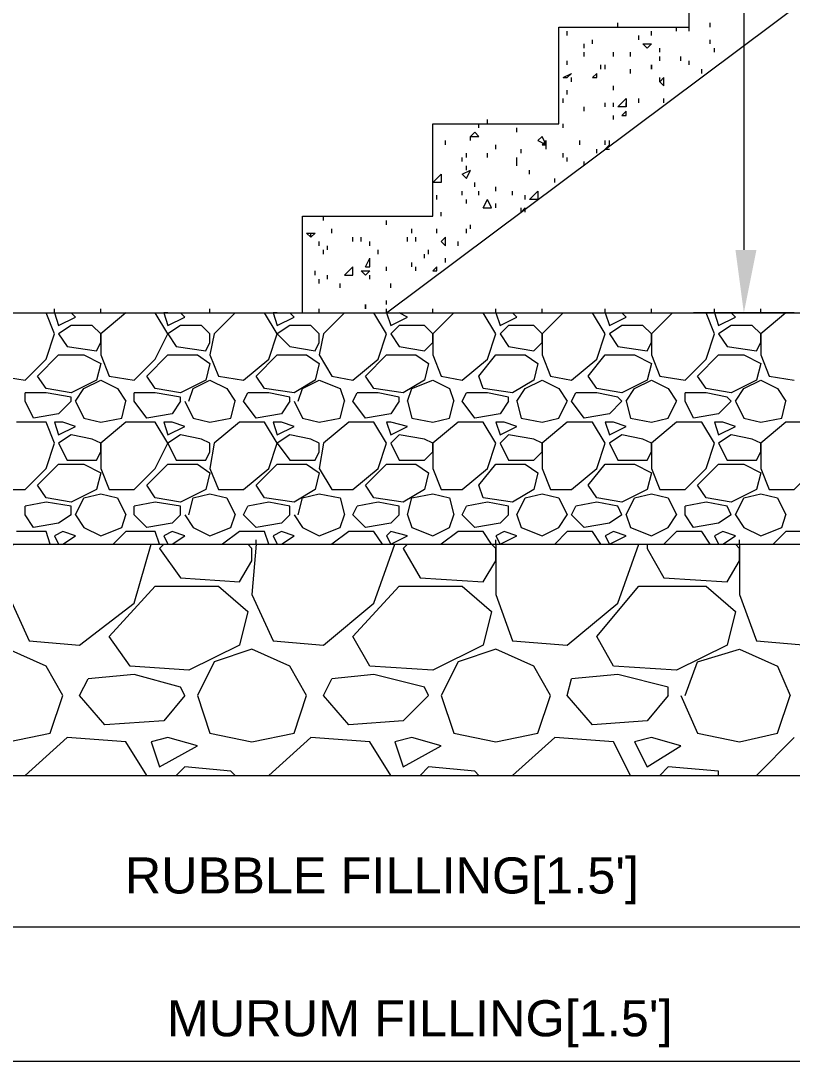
# Model space of a CAD drawing. Header units: millimetres. Extents: x 218.7 to 294.1, y -22.2 to 31.6.
# Drawn here: x 248.008 to 249.54, y 13.918 to 15.985 of the extents above; entities that cross this region are included whole.
import ezdxf

# ---------------------------------------------------------------- set-up
doc = ezdxf.new("R2010")
doc.units = ezdxf.units.MM
for name, color, linetype in [('PDF_Geometry', 7, 'Continuous'), ('PDF_Solid Fills', 1, 'Continuous'), ('PDF_Text', 7, 'Continuous')]:
    doc.layers.add(name, color=color, linetype=linetype)
doc.styles.add('PDF Arial', font='arial.ttf')

msp = doc.modelspace()

# ---------------------------------------------------------------- linework, layer by layer
at = {"layer": 'PDF_Geometry', "lineweight": 9}
for points in [[(248.7339, 18.6025), (242.8056, 18.6025), (242.8056, 14.4861), (251.2388, 14.4861)], [(249.4437, 18.327), (249.4437, 15.5298)], [(248.5669, 15.4046), (248.5669, 15.5966), (248.8258, 15.5966), (248.8258, 15.7803), (249.0763, 15.7803), (249.0763, 15.9724), (249.3351, 15.9724), (249.3351, 16.1644), (249.5856, 16.1644), (249.5856, 16.3564), (249.8361, 16.3564), (249.8361, 16.5485), (251.2388, 16.5485)], [(248.7339, 15.4046), (250.0615, 16.3982), (251.2388, 16.3982)], [(249.1932, 15.9724), (249.1932, 15.9807)], [(249.3769, 15.9724), (249.3769, 15.9807)], [(249.093, 15.9557), (249.093, 15.964)], [(249.2349, 15.9473), (249.2349, 15.9557)], [(249.26, 15.9557), (249.26, 15.964)], [(249.3101, 15.964), (249.3101, 15.9724)], [(249.3351, 15.964), (249.3351, 15.9724)], [(249.1264, 15.9306), (249.1264, 15.939)], [(249.1431, 15.939), (249.1431, 15.9473)], [(249.2433, 15.939), (249.26, 15.939)], [(249.2433, 15.939), (249.2516, 15.9306)], [(249.2516, 15.9306), (249.26, 15.939)], [(249.3769, 15.939), (249.3769, 15.9473)], [(249.1264, 15.9139), (249.1264, 15.9223)], [(249.1848, 15.9139), (249.1848, 15.9223)], [(249.2182, 15.9139), (249.2182, 15.9223)], [(249.2767, 15.9223), (249.2767, 15.9306)], [(249.2767, 15.9056), (249.2767, 15.9139)], [(249.3184, 15.9056), (249.3184, 15.9139)], [(249.3852, 15.9223), (249.3852, 15.9306)], [(249.093, 15.8972), (249.093, 15.9056)], [(249.1598, 15.8889), (249.1598, 15.8972)], [(249.1681, 15.8889), (249.1681, 15.8972)], [(249.3351, 15.8972), (249.3351, 15.9056)], [(249.0846, 15.8722), (249.1013, 15.8805)], [(249.0846, 15.8722), (249.093, 15.8722)], [(249.093, 15.8722), (249.1013, 15.8805)], [(249.1013, 15.8638), (249.1013, 15.8722)], [(249.1431, 15.8722), (249.1514, 15.8805)], [(249.1431, 15.8722), (249.1514, 15.8722)], [(249.1514, 15.8722), (249.1514, 15.8805)], [(249.2182, 15.8805), (249.2182, 15.8889)], [(249.2767, 15.8638), (249.285, 15.8722)], [(249.2767, 15.8638), (249.2767, 15.8722)], [(249.285, 15.8555), (249.285, 15.8722)], [(249.3602, 15.8805), (249.3602, 15.8889)], [(249.1848, 15.8471), (249.1848, 15.8555)], [(249.2767, 15.8638), (249.285, 15.8555)], [(249.0846, 15.8221), (249.0846, 15.8304)], [(249.093, 15.8388), (249.093, 15.8471)], [(249.2349, 15.8221), (249.2349, 15.8304)], [(249.285, 15.8221), (249.285, 15.8304)], [(249.1264, 15.8054), (249.1264, 15.8137)], [(249.1681, 15.8137), (249.1681, 15.8221)], [(249.1848, 15.8137), (249.1848, 15.8221)], [(249.2099, 15.8137), (249.2099, 15.8221)], [(248.9343, 15.7803), (248.9343, 15.7887)], [(249.1848, 15.7887), (249.1848, 15.797)], [(249.2015, 15.797), (249.2099, 15.8054)], [(249.2015, 15.797), (249.2099, 15.797)], [(249.2099, 15.797), (249.2099, 15.8054)], [(248.9176, 15.772), (248.9176, 15.7803)], [(248.9928, 15.7636), (248.9928, 15.772)], [(249.0846, 15.772), (249.0846, 15.7803)], [(248.9009, 15.7553), (248.9093, 15.7636)], [(248.9009, 15.7553), (248.9176, 15.7553)], [(248.9009, 15.7469), (248.9009, 15.7553)], [(248.9176, 15.7553), (248.9093, 15.7636)], [(249.0345, 15.7469), (249.0429, 15.7553)], [(249.0512, 15.7386), (249.0429, 15.7553)], [(248.8508, 15.7386), (248.8508, 15.7469)], [(248.951, 15.7302), (248.951, 15.7386)], [(249.0011, 15.7219), (249.0011, 15.7302)], [(249.0345, 15.7469), (249.0512, 15.7386)], [(249.0429, 15.7386), (249.0512, 15.7469)], [(249.0429, 15.7386), (249.0512, 15.7386)], [(249.0512, 15.7386), (249.0512, 15.7469)], [(249.0512, 15.7302), (249.0512, 15.7386)], [(249.118, 15.7386), (249.118, 15.7469)], [(249.1514, 15.7219), (249.1514, 15.7302)], [(249.1681, 15.7386), (249.1681, 15.7469)], [(249.1681, 15.7302), (249.1765, 15.7386)], [(249.1681, 15.7302), (249.1765, 15.7302)], [(249.1765, 15.7386), (249.1765, 15.7469)], [(248.8842, 15.7052), (248.8842, 15.7135)], [(248.8926, 15.7135), (248.8926, 15.7219)], [(248.9343, 15.7135), (248.9343, 15.7219)], [(248.9928, 15.6968), (248.9928, 15.7052), (248.9928, 15.7135)], [(249.0846, 15.7135), (249.0846, 15.7219)], [(249.093, 15.7052), (249.093, 15.7135)], [(248.8842, 15.6801), (248.9009, 15.6885)], [(248.8926, 15.6885), (248.8926, 15.6968)], [(248.8926, 15.6718), (248.9009, 15.6885)], [(249.0178, 15.6801), (249.0178, 15.6885)], [(249.1264, 15.6968), (249.1264, 15.7052)], [(248.8842, 15.6801), (248.8926, 15.6718)], [(249.0679, 15.6634), (249.0679, 15.6718)], [(248.8842, 15.6384), (248.8842, 15.6467)], [(248.9093, 15.6551), (248.9093, 15.6634)], [(248.9176, 15.6384), (248.9176, 15.6467)], [(248.951, 15.6467), (248.951, 15.6551)], [(248.9844, 15.6384), (248.9844, 15.6467)], [(248.8341, 15.63), (248.8341, 15.6384)], [(248.8926, 15.6217), (248.8926, 15.63)], [(248.926, 15.6133), (248.9343, 15.63)], [(248.9427, 15.6133), (248.9343, 15.63)], [(249.0095, 15.63), (249.0095, 15.6384)], [(248.8425, 15.5966), (248.8425, 15.605)], [(248.926, 15.6133), (248.9427, 15.6133)], [(248.951, 15.6133), (248.951, 15.6217)], [(249.0011, 15.605), (249.0095, 15.6133)], [(249.0011, 15.605), (249.0011, 15.6133)], [(249.0095, 15.605), (249.0095, 15.6133)], [(248.6087, 15.5883), (248.6087, 15.5966)], [(248.7339, 15.5799), (248.7339, 15.5883)], [(248.5753, 15.5632), (248.592, 15.5632)], [(248.5753, 15.5632), (248.5836, 15.5549)], [(248.5836, 15.5549), (248.592, 15.5632)], [(248.5836, 15.5549), (248.5836, 15.5632)], [(248.6254, 15.5632), (248.6254, 15.5716)], [(248.784, 15.5632), (248.784, 15.5716)], [(248.8341, 15.5632), (248.8341, 15.5716)], [(248.8926, 15.5632), (248.8926, 15.5716)], [(248.9009, 15.5716), (248.9009, 15.5799)], [(248.6003, 15.5382), (248.6003, 15.5465)], [(248.6671, 15.5465), (248.6671, 15.5549)], [(248.6838, 15.5465), (248.6838, 15.5549)], [(248.7005, 15.5382), (248.7005, 15.5465)], [(248.7757, 15.5465), (248.7757, 15.5549)], [(248.7924, 15.5465), (248.7924, 15.5549)], [(248.8425, 15.5465), (248.8508, 15.5549)], [(248.8425, 15.5465), (248.8508, 15.5382)], [(248.8508, 15.5382), (248.8508, 15.5549)], [(248.8759, 15.5382), (248.8759, 15.5465)], [(248.6087, 15.5215), (248.6087, 15.5298)], [(248.617, 15.5298), (248.617, 15.5382)], [(248.7172, 15.5215), (248.7172, 15.5298)], [(248.8091, 15.5131), (248.8091, 15.5215)], [(248.8174, 15.5215), (248.8174, 15.5298)], [(248.6922, 15.4964), (248.7005, 15.5131)], [(248.7005, 15.4964), (248.7005, 15.5131)], [(248.7005, 15.4964), (248.7005, 15.5048)], [(248.784, 15.4964), (248.784, 15.5048)], [(248.8508, 15.5048), (248.8508, 15.5131)], [(248.592, 15.4797), (248.592, 15.4881)], [(248.617, 15.4714), (248.617, 15.4797)], [(248.6504, 15.4797), (248.6671, 15.4964)], [(248.6504, 15.4797), (248.6671, 15.4797), (248.6671, 15.4964)], [(248.6838, 15.4881), (248.7005, 15.4881)], [(248.6838, 15.4881), (248.6922, 15.4797)], [(248.6922, 15.4964), (248.7005, 15.4964)], [(248.6922, 15.4797), (248.7005, 15.4881)], [(248.7005, 15.4714), (248.7005, 15.4797)], [(248.7339, 15.4881), (248.7339, 15.4964)], [(248.7924, 15.4881), (248.7924, 15.4964)], [(248.8258, 15.4881), (248.8341, 15.4964)], [(248.8258, 15.4881), (248.8341, 15.4881)], [(248.8341, 15.4881), (248.8341, 15.4964)], [(248.6003, 15.463), (248.6003, 15.4714)], [(248.6421, 15.4547), (248.6421, 15.463)], [(248.7423, 15.4547), (248.7423, 15.463)], [(248.7339, 15.4213), (248.7339, 15.4296)], [(242.8056, 15.4046), (251.2388, 15.4046)], [(248.0743, 15.3628), (248.0576, 15.4046)], [(248.0743, 15.4046), (248.0743, 15.4129)], [(248.0743, 15.4046), (248.0827, 15.3795)], [(248.0827, 15.3795), (248.1161, 15.3962)], [(248.1161, 15.3962), (248.1077, 15.4046)], [(248.1662, 15.4046), (248.1662, 15.4129)], [(248.1662, 15.4046), (248.1662, 15.4129)], [(248.2163, 15.4046), (248.1662, 15.3628)], [(248.2997, 15.3628), (248.2747, 15.4046)], [(248.2997, 15.4046), (248.2914, 15.4046)], [(248.2914, 15.4046), (248.2997, 15.3795)], [(248.2997, 15.3795), (248.3331, 15.3962)], [(248.3331, 15.3962), (248.3248, 15.4046)], [(248.3832, 15.4046), (248.3832, 15.4129)], [(248.3832, 15.4046), (248.3916, 15.4046)], [(248.4333, 15.4046), (248.3916, 15.3628)], [(248.5168, 15.3628), (248.4918, 15.4046)], [(248.5168, 15.4046), (248.5085, 15.4046)], [(248.5085, 15.4046), (248.5168, 15.3795)], [(248.5168, 15.3795), (248.5502, 15.3962)], [(248.5502, 15.3962), (248.5419, 15.4046)], [(248.6003, 15.4046), (248.6003, 15.4129)], [(248.6003, 15.4046), (248.6087, 15.4046)], [(248.6504, 15.4046), (248.6087, 15.3628)], [(248.7339, 15.3628), (248.7089, 15.4046)], [(248.7339, 15.4046), (248.7339, 15.4129)], [(248.7339, 15.4046), (248.7423, 15.3795)], [(248.7423, 15.3795), (248.7757, 15.3962)], [(248.7757, 15.3962), (248.759, 15.4046)], [(248.8174, 15.4046), (248.8258, 15.4046)], [(248.8258, 15.4046), (248.8258, 15.4129)], [(248.8675, 15.4046), (248.8258, 15.3628)], [(248.951, 15.3628), (248.926, 15.4046)], [(248.951, 15.4046), (248.951, 15.4129)], [(248.951, 15.4046), (248.9594, 15.3795)], [(248.9594, 15.3795), (248.9928, 15.3962)], [(248.9928, 15.3962), (248.9844, 15.4046)], [(249.0345, 15.4046), (249.0429, 15.4046)], [(249.0429, 15.4046), (249.0429, 15.4129)], [(249.0846, 15.4046), (249.0429, 15.3628)], [(249.1681, 15.3628), (249.1431, 15.4046)], [(249.1681, 15.4046), (249.1681, 15.4129)], [(249.1681, 15.4046), (249.1765, 15.3795)], [(249.1765, 15.3795), (249.2099, 15.3962)], [(249.2099, 15.3962), (249.2015, 15.4046)], [(249.26, 15.4046), (249.26, 15.4129)], [(249.26, 15.4046), (249.26, 15.4129)], [(249.3017, 15.4046), (249.26, 15.3628)], [(249.5439, 15.4046), (249.3435, 15.4046)], [(249.3852, 15.3628), (249.3685, 15.4046)], [(249.3852, 15.4046), (249.3852, 15.4129)], [(249.3852, 15.4046), (249.3936, 15.3795)], [(249.3936, 15.3795), (249.427, 15.3962)], [(249.427, 15.3962), (249.4186, 15.4046)], [(249.4771, 15.4046), (249.4771, 15.4129)], [(249.4771, 15.4046), (249.4771, 15.4129)], [(249.5272, 15.4046), (249.4771, 15.3628)], [(248.1077, 15.3795), (248.0827, 15.3628)], [(248.1662, 15.3628), (248.1495, 15.3795), (248.1077, 15.3795)], [(248.3248, 15.3795), (248.2997, 15.3628)], [(248.3832, 15.3628), (248.3665, 15.3795), (248.3248, 15.3795)], [(248.5419, 15.3795), (248.5168, 15.3628)], [(248.6003, 15.3628), (248.5836, 15.3795), (248.5419, 15.3795)], [(248.8258, 15.3628), (248.8091, 15.3795), (248.759, 15.3795), (248.7423, 15.3628)], [(249.0429, 15.3628), (249.0262, 15.3795), (248.9761, 15.3795), (248.9594, 15.3628)], [(249.26, 15.3628), (249.2433, 15.3795), (249.2015, 15.3795), (249.1765, 15.3628)], [(249.4771, 15.3628), (249.4604, 15.3795), (249.4186, 15.3795), (249.3936, 15.3628)], [(248.0576, 15.3127), (248.0743, 15.3628)], [(248.0827, 15.3628), (248.0994, 15.3378), (248.1578, 15.3294)], [(248.1662, 15.3628), (248.1662, 15.3211)], [(248.1662, 15.3461), (248.1662, 15.3628)], [(248.2747, 15.3127), (248.2997, 15.3628)], [(248.2997, 15.3628), (248.3164, 15.3378), (248.3749, 15.3294)], [(248.3916, 15.3628), (248.3832, 15.3211)], [(248.3832, 15.3461), (248.3832, 15.3628)], [(248.5001, 15.3127), (248.5168, 15.3628)], [(248.5168, 15.3628), (248.5419, 15.3378), (248.592, 15.3294)], [(248.6087, 15.3628), (248.6003, 15.3211)], [(248.6003, 15.3461), (248.6003, 15.3628)], [(248.7172, 15.3127), (248.7339, 15.3628)], [(248.7423, 15.3628), (248.759, 15.3378), (248.8091, 15.3294)], [(248.8258, 15.3628), (248.8258, 15.3211)], [(248.8258, 15.3461), (248.8258, 15.3628)], [(248.9343, 15.3127), (248.951, 15.3628)], [(248.9594, 15.3628), (248.9761, 15.3378), (249.0262, 15.3294)], [(249.0429, 15.3628), (249.0429, 15.3211)], [(249.0429, 15.3461), (249.0429, 15.3628)], [(249.1514, 15.3127), (249.1681, 15.3628)], [(249.1765, 15.3628), (249.1932, 15.3378), (249.2516, 15.3294)], [(249.26, 15.3628), (249.26, 15.3211)], [(249.26, 15.3461), (249.26, 15.3628)], [(249.3685, 15.3127), (249.3852, 15.3628)], [(249.3936, 15.3628), (249.4103, 15.3378), (249.4687, 15.3294)], [(249.4771, 15.3628), (249.4771, 15.3211)], [(249.4771, 15.3461), (249.4771, 15.3628)], [(248.1578, 15.3294), (248.1662, 15.3461)], [(248.3749, 15.3294), (248.3832, 15.3461)], [(248.592, 15.3294), (248.6003, 15.3461)], [(248.8091, 15.3294), (248.8258, 15.3461)], [(249.0262, 15.3294), (249.0429, 15.3461)], [(249.2516, 15.3294), (249.26, 15.3461)], [(249.4687, 15.3294), (249.4771, 15.3461)], [(247.9491, 15.3211), (247.9658, 15.2793), (248.0159, 15.271)], [(248.0409, 15.2793), (248.0827, 15.3211), (248.1328, 15.3211)], [(248.1328, 15.3211), (248.1662, 15.3044), (248.1578, 15.271)], [(248.1662, 15.3211), (248.1829, 15.2793), (248.233, 15.271)], [(248.258, 15.2793), (248.2997, 15.3211), (248.3582, 15.3211)], [(248.3582, 15.3211), (248.3832, 15.3044), (248.3749, 15.271)], [(248.3832, 15.3211), (248.3999, 15.2793), (248.45, 15.271)], [(248.4751, 15.2793), (248.5168, 15.3211), (248.5753, 15.3211)], [(248.5753, 15.3211), (248.6003, 15.3044), (248.592, 15.271)], [(248.6003, 15.3211), (248.6254, 15.2793), (248.6671, 15.271)], [(248.6922, 15.2793), (248.7339, 15.3211), (248.7924, 15.3211)], [(248.7924, 15.3211), (248.8174, 15.3044), (248.8091, 15.271)], [(248.8258, 15.3211), (248.8425, 15.2793), (248.8842, 15.271)], [(248.9176, 15.2793), (248.951, 15.3211), (249.0095, 15.3211)], [(249.0095, 15.3211), (249.0345, 15.3044), (249.0262, 15.271)], [(249.0429, 15.3211), (249.0596, 15.2793), (249.1013, 15.271)], [(249.1347, 15.2793), (249.1681, 15.3211), (249.2266, 15.3211)], [(249.2266, 15.3211), (249.26, 15.3044), (249.2516, 15.271)], [(249.26, 15.3211), (249.2767, 15.2793), (249.3268, 15.271)], [(249.3518, 15.2793), (249.3936, 15.3211), (249.4437, 15.3211)], [(249.4437, 15.3211), (249.4771, 15.3044), (249.4687, 15.271)], [(249.4771, 15.3211), (249.4938, 15.2793), (249.5439, 15.271)], [(248.0159, 15.271), (248.0576, 15.3127)], [(248.233, 15.271), (248.2747, 15.3127)], [(248.45, 15.271), (248.5001, 15.3127)], [(248.6671, 15.271), (248.7172, 15.3127)], [(248.8842, 15.271), (248.9343, 15.3127)], [(249.1013, 15.271), (249.1514, 15.3127)], [(249.3268, 15.271), (249.3685, 15.3127)], [(248.0576, 15.2543), (248.0409, 15.2793)], [(248.2747, 15.2543), (248.258, 15.2793)], [(248.4918, 15.2543), (248.4751, 15.2793)], [(248.7089, 15.2543), (248.6922, 15.2793)], [(248.926, 15.2543), (248.9176, 15.2793)], [(249.1514, 15.2543), (249.1347, 15.2793)], [(249.3685, 15.2543), (249.3518, 15.2793)], [(248.1077, 15.2459), (248.0576, 15.2543)], [(248.1578, 15.271), (248.1077, 15.2459)], [(248.1161, 15.2292), (248.1328, 15.2543), (248.1662, 15.271)], [(248.1662, 15.271), (248.1996, 15.2543)], [(248.1996, 15.2543), (248.2163, 15.2292)], [(248.3248, 15.2459), (248.2747, 15.2543)], [(248.3749, 15.271), (248.3248, 15.2459)], [(248.3415, 15.2292), (248.3498, 15.2543), (248.3832, 15.271)], [(248.3832, 15.271), (248.4166, 15.2543)], [(248.4166, 15.2543), (248.4333, 15.2292)], [(248.5502, 15.2459), (248.4918, 15.2543)], [(248.592, 15.271), (248.5502, 15.2459)], [(248.5586, 15.2292), (248.5669, 15.2543), (248.6003, 15.271)], [(248.6003, 15.271), (248.6421, 15.2543)], [(248.6421, 15.2543), (248.6504, 15.2292)], [(248.7673, 15.2459), (248.7089, 15.2543)], [(248.8091, 15.271), (248.7673, 15.2459)], [(248.7757, 15.2292), (248.784, 15.2543), (248.8258, 15.271)], [(248.8258, 15.271), (248.8592, 15.2543)], [(248.8592, 15.2543), (248.8675, 15.2292)], [(248.9844, 15.2459), (248.926, 15.2543)], [(249.0262, 15.271), (248.9844, 15.2459)], [(248.9928, 15.2292), (249.0095, 15.2543), (249.0429, 15.271)], [(249.0429, 15.271), (249.0763, 15.2543)], [(249.0763, 15.2543), (249.093, 15.2292)], [(249.2015, 15.2459), (249.1514, 15.2543)], [(249.2516, 15.271), (249.2015, 15.2459)], [(249.2099, 15.2292), (249.2266, 15.2543), (249.26, 15.271)], [(249.26, 15.271), (249.2934, 15.2543)], [(249.2934, 15.2543), (249.3101, 15.2292)], [(249.4186, 15.2459), (249.3685, 15.2543)], [(249.4687, 15.271), (249.4186, 15.2459)], [(249.427, 15.2292), (249.4437, 15.2543), (249.4771, 15.271)], [(249.4771, 15.271), (249.5105, 15.2543)], [(249.5105, 15.2543), (249.5272, 15.2292)], [(248.0159, 15.2292), (248.0159, 15.2459)], [(248.1077, 15.2376), (248.0576, 15.2459), (248.0159, 15.2459)], [(248.1077, 15.2292), (248.1077, 15.2376)], [(248.233, 15.2292), (248.233, 15.2459)], [(248.3248, 15.2376), (248.2747, 15.2459), (248.233, 15.2459)], [(248.3248, 15.2292), (248.3248, 15.2376)], [(248.45, 15.2292), (248.4584, 15.2459)], [(248.5419, 15.2376), (248.5001, 15.2459), (248.4584, 15.2459)], [(248.5419, 15.2292), (248.5419, 15.2376)], [(248.6671, 15.2292), (248.6755, 15.2459)], [(248.759, 15.2376), (248.7172, 15.2459), (248.6755, 15.2459)], [(248.759, 15.2292), (248.759, 15.2376)], [(248.8842, 15.2292), (248.8926, 15.2459)], [(248.9761, 15.2376), (248.9343, 15.2459), (248.8926, 15.2459)], [(248.9761, 15.2292), (248.9761, 15.2376)], [(249.1013, 15.2292), (249.1097, 15.2459)], [(249.1932, 15.2376), (249.1514, 15.2459), (249.1097, 15.2459)], [(249.2015, 15.2292), (249.1932, 15.2376)], [(249.3268, 15.2292), (249.3268, 15.2459)], [(249.4103, 15.2376), (249.3685, 15.2459), (249.3268, 15.2459)], [(249.4186, 15.2292), (249.4103, 15.2376)], [(248.0326, 15.1958), (248.0159, 15.2292)], [(248.1077, 15.2292), (248.0827, 15.2042), (248.0326, 15.1958)], [(248.1161, 15.2292), (248.1328, 15.1958)], [(248.1662, 15.1875), (248.2079, 15.1958), (248.2163, 15.2292)], [(248.258, 15.1958), (248.233, 15.2292)], [(248.3248, 15.2292), (248.3081, 15.2042), (248.258, 15.1958)], [(248.3331, 15.2292), (248.3498, 15.1958)], [(248.3832, 15.1875), (248.425, 15.1958), (248.4333, 15.2292)], [(248.4751, 15.1958), (248.45, 15.2292)], [(248.5419, 15.2292), (248.5252, 15.2042), (248.4751, 15.1958)], [(248.5502, 15.2292), (248.5669, 15.1958), (248.6003, 15.1875)], [(248.6003, 15.1875), (248.6421, 15.1958), (248.6504, 15.2292)], [(248.6922, 15.1958), (248.6671, 15.2292)], [(248.759, 15.2292), (248.7423, 15.2042), (248.6922, 15.1958)], [(248.7757, 15.2292), (248.784, 15.1958), (248.8258, 15.1875)], [(248.8258, 15.1875), (248.8592, 15.1958), (248.8675, 15.2292)], [(248.9093, 15.1958), (248.8842, 15.2292)], [(248.9761, 15.2292), (248.9594, 15.2042), (248.9093, 15.1958)], [(248.9928, 15.2292), (249.0011, 15.1958), (249.0429, 15.1875)], [(249.0763, 15.1958), (249.093, 15.2292)], [(249.1264, 15.1958), (249.1013, 15.2292)], [(249.2015, 15.2292), (249.1765, 15.2042), (249.1264, 15.1958)], [(249.2099, 15.2292), (249.2182, 15.1958), (249.26, 15.1875)], [(249.2934, 15.1958), (249.3101, 15.2292)], [(249.3435, 15.1958), (249.3268, 15.2292)], [(249.4186, 15.2292), (249.3936, 15.2042), (249.3435, 15.1958)], [(249.427, 15.2292), (249.4437, 15.1958), (249.4771, 15.1875)], [(249.5188, 15.1958), (249.5272, 15.2292)], [(248.1328, 15.1958), (248.1662, 15.1875)], [(248.3498, 15.1958), (248.3832, 15.1875)], [(249.0429, 15.1875), (249.0763, 15.1958)], [(249.26, 15.1875), (249.2934, 15.1958)], [(249.4771, 15.1875), (249.5188, 15.1958)], [(248.0576, 15.1875), (247.9992, 15.1875)], [(248.0576, 15.0956), (248.0743, 15.1457), (248.0576, 15.1875)], [(248.091, 15.1875), (248.0743, 15.1875)], [(248.0743, 15.1875), (248.0827, 15.1624)], [(248.0827, 15.1624), (248.1161, 15.1791)], [(248.1161, 15.1791), (248.091, 15.1875)], [(248.2163, 15.1875), (248.1662, 15.1457)], [(248.2997, 15.1457), (248.2747, 15.1875), (248.2163, 15.1875)], [(248.3081, 15.1875), (248.2914, 15.1875)], [(248.2914, 15.1875), (248.2997, 15.1624)], [(248.2997, 15.1624), (248.3331, 15.1791)], [(248.3331, 15.1791), (248.3081, 15.1875)], [(248.4417, 15.1875), (248.3916, 15.1457)], [(248.5168, 15.1457), (248.4918, 15.1875), (248.4417, 15.1875)], [(248.5252, 15.1875), (248.5085, 15.1875)], [(248.5085, 15.1875), (248.5168, 15.1624)], [(248.5168, 15.1624), (248.5502, 15.1791)], [(248.5502, 15.1791), (248.5252, 15.1875)], [(248.6588, 15.1875), (248.6087, 15.1457)], [(248.7339, 15.1457), (248.7089, 15.1875), (248.6588, 15.1875)], [(248.7423, 15.1875), (248.7339, 15.1875)], [(248.7339, 15.1875), (248.7423, 15.1624)], [(248.7757, 15.1791), (248.7423, 15.1875)], [(248.7423, 15.1624), (248.7757, 15.1791)], [(248.8759, 15.1875), (248.8258, 15.1457)], [(248.951, 15.1457), (248.926, 15.1875), (248.8759, 15.1875)], [(248.9677, 15.1875), (248.951, 15.1875)], [(248.951, 15.1875), (248.9594, 15.1624)], [(248.9594, 15.1624), (248.9928, 15.1791)], [(248.9928, 15.1791), (248.9677, 15.1875)], [(249.093, 15.1875), (249.0429, 15.1457)], [(249.1681, 15.1457), (249.1431, 15.1875), (249.093, 15.1875)], [(249.1848, 15.1875), (249.1681, 15.1875)], [(249.1681, 15.1875), (249.1765, 15.1624)], [(249.1765, 15.1624), (249.2099, 15.1791)], [(249.2099, 15.1791), (249.1848, 15.1875)], [(249.3101, 15.1875), (249.26, 15.1457)], [(249.3852, 15.1457), (249.3602, 15.1875), (249.3101, 15.1875)], [(249.4019, 15.1875), (249.3852, 15.1875)], [(249.3852, 15.1875), (249.3936, 15.1624)], [(249.3936, 15.1624), (249.427, 15.1791)], [(249.427, 15.1791), (249.4019, 15.1875)], [(249.5272, 15.1875), (249.4771, 15.1457)], [(249.6107, 15.1457), (249.5856, 15.1875), (249.5272, 15.1875)], [(248.1077, 15.1624), (248.0827, 15.1457)], [(248.1662, 15.1457), (248.1495, 15.1541), (248.1077, 15.1624)], [(248.3248, 15.1624), (248.2997, 15.1457)], [(248.3832, 15.1457), (248.3665, 15.1541), (248.3248, 15.1624)], [(248.6003, 15.1457), (248.5836, 15.1541), (248.5419, 15.1624), (248.5168, 15.1457)], [(248.8258, 15.1457), (248.8091, 15.1541), (248.759, 15.1624), (248.7423, 15.1457)], [(249.0429, 15.1457), (249.0262, 15.1541), (248.9761, 15.1624), (248.9594, 15.1457)], [(249.26, 15.1457), (249.2433, 15.1541), (249.2015, 15.1624), (249.1765, 15.1457)], [(249.4771, 15.1457), (249.4604, 15.1541), (249.4186, 15.1624), (249.3936, 15.1457)], [(248.0827, 15.1457), (248.0994, 15.1123), (248.1578, 15.1123)], [(248.1578, 15.1123), (248.1662, 15.129)], [(248.1662, 15.1457), (248.1662, 15.0956)], [(248.1662, 15.129), (248.1662, 15.1457)], [(248.2747, 15.0956), (248.2997, 15.1457)], [(248.2997, 15.1457), (248.3164, 15.1123), (248.3749, 15.1123)], [(248.3749, 15.1123), (248.3832, 15.129)], [(248.3916, 15.1457), (248.3832, 15.0956)], [(248.3832, 15.129), (248.3832, 15.1457)], [(248.5001, 15.0956), (248.5168, 15.1457)], [(248.5168, 15.1457), (248.5419, 15.1123), (248.592, 15.1123)], [(248.592, 15.1123), (248.6003, 15.129)], [(248.6087, 15.1457), (248.6003, 15.0956)], [(248.6003, 15.129), (248.6003, 15.1457)], [(248.7172, 15.0956), (248.7339, 15.1457)], [(248.7423, 15.1457), (248.759, 15.1123), (248.8091, 15.1123)], [(248.8091, 15.1123), (248.8258, 15.129)], [(248.8258, 15.1457), (248.8258, 15.0956)], [(248.8258, 15.129), (248.8258, 15.1457)], [(248.9343, 15.0956), (248.951, 15.1457)], [(248.9594, 15.1457), (248.9761, 15.1123), (249.0262, 15.1123)], [(249.0262, 15.1123), (249.0429, 15.129)], [(249.0429, 15.1457), (249.0429, 15.0956)], [(249.0429, 15.129), (249.0429, 15.1457)], [(249.1514, 15.0956), (249.1681, 15.1457)], [(249.1765, 15.1457), (249.1932, 15.1123), (249.2516, 15.1123)], [(249.2516, 15.1123), (249.26, 15.129)], [(249.26, 15.1457), (249.26, 15.0956)], [(249.26, 15.129), (249.26, 15.1457)], [(249.3685, 15.0956), (249.3852, 15.1457)], [(249.3936, 15.1457), (249.4103, 15.1123), (249.4687, 15.1123)], [(249.4687, 15.1123), (249.4771, 15.129)], [(249.4771, 15.1457), (249.4771, 15.0956)], [(249.4771, 15.129), (249.4771, 15.1457)], [(247.9658, 15.0539), (248.0159, 15.0539), (248.0576, 15.0956)], [(248.0409, 15.0622), (248.0827, 15.104), (248.1328, 15.104)], [(248.1328, 15.104), (248.1662, 15.0873), (248.1578, 15.0539)], [(248.1662, 15.0956), (248.1829, 15.0539)], [(248.1829, 15.0539), (248.233, 15.0539), (248.2747, 15.0956)], [(248.258, 15.0622), (248.2997, 15.104), (248.3582, 15.104)], [(248.3582, 15.104), (248.3832, 15.0873), (248.3749, 15.0539)], [(248.3832, 15.0956), (248.3999, 15.0539)], [(248.3999, 15.0539), (248.45, 15.0539), (248.5001, 15.0956)], [(248.4751, 15.0622), (248.5168, 15.104), (248.5753, 15.104)], [(248.5753, 15.104), (248.6003, 15.0873), (248.592, 15.0539)], [(248.6003, 15.0956), (248.6254, 15.0539)], [(248.6254, 15.0539), (248.6671, 15.0539), (248.7172, 15.0956)], [(248.6922, 15.0622), (248.7339, 15.104), (248.7924, 15.104)], [(248.7924, 15.104), (248.8174, 15.0873), (248.8091, 15.0539)], [(248.8258, 15.0956), (248.8425, 15.0539)], [(248.8425, 15.0539), (248.8842, 15.0539), (248.9343, 15.0956)], [(248.9176, 15.0622), (248.951, 15.104), (249.0095, 15.104)], [(249.0095, 15.104), (249.0345, 15.0873), (249.0262, 15.0539)], [(249.0429, 15.0956), (249.0596, 15.0539)], [(249.0596, 15.0539), (249.1013, 15.0539), (249.1514, 15.0956)], [(249.1347, 15.0622), (249.1681, 15.104), (249.2266, 15.104)], [(249.2266, 15.104), (249.26, 15.0873), (249.2516, 15.0539)], [(249.26, 15.0956), (249.2767, 15.0539)], [(249.2767, 15.0539), (249.3268, 15.0539), (249.3685, 15.0956)], [(249.3518, 15.0622), (249.3936, 15.104), (249.4437, 15.104)], [(249.4437, 15.104), (249.4771, 15.0873), (249.4687, 15.0539)], [(249.4771, 15.0956), (249.4938, 15.0539)], [(249.4938, 15.0539), (249.5439, 15.0539), (249.5856, 15.0956)], [(248.0576, 15.0372), (248.0409, 15.0622)], [(248.1578, 15.0539), (248.1077, 15.0288), (248.0576, 15.0372)], [(248.1161, 15.0038), (248.1328, 15.0372), (248.1662, 15.0455)], [(248.1662, 15.0455), (248.1996, 15.0372)], [(248.2747, 15.0372), (248.258, 15.0622)], [(248.3749, 15.0539), (248.3248, 15.0288), (248.2747, 15.0372)], [(248.3415, 15.0038), (248.3498, 15.0372), (248.3832, 15.0455)], [(248.3832, 15.0455), (248.4166, 15.0372)], [(248.4918, 15.0372), (248.4751, 15.0622)], [(248.592, 15.0539), (248.5502, 15.0288), (248.4918, 15.0372)], [(248.5586, 15.0038), (248.5669, 15.0372), (248.6003, 15.0455)], [(248.6003, 15.0455), (248.6421, 15.0372)], [(248.7089, 15.0372), (248.6922, 15.0622)], [(248.8091, 15.0539), (248.7673, 15.0288), (248.7089, 15.0372)], [(248.7757, 15.0038), (248.784, 15.0372), (248.8258, 15.0455)], [(248.8258, 15.0455), (248.8592, 15.0372)], [(248.926, 15.0372), (248.9176, 15.0622)], [(249.0262, 15.0539), (248.9844, 15.0288), (248.926, 15.0372)], [(248.9928, 15.0038), (249.0095, 15.0372), (249.0429, 15.0455)], [(249.0429, 15.0455), (249.0763, 15.0372)], [(249.1514, 15.0372), (249.1347, 15.0622)], [(249.2516, 15.0539), (249.2015, 15.0288), (249.1514, 15.0372)], [(249.2099, 15.0038), (249.2266, 15.0372), (249.26, 15.0455)], [(249.26, 15.0455), (249.2934, 15.0372)], [(249.3685, 15.0372), (249.3518, 15.0622)], [(249.4687, 15.0539), (249.4186, 15.0288), (249.3685, 15.0372)], [(249.427, 15.0038), (249.4437, 15.0372), (249.4771, 15.0455)], [(249.4771, 15.0455), (249.5105, 15.0372)], [(248.1077, 15.0205), (248.0576, 15.0288), (248.0159, 15.0205)], [(248.1996, 15.0372), (248.2163, 15.0038)], [(248.3248, 15.0205), (248.2747, 15.0288), (248.233, 15.0205)], [(248.4166, 15.0372), (248.4333, 15.0038)], [(248.5419, 15.0205), (248.5001, 15.0288), (248.4584, 15.0205)], [(248.6421, 15.0372), (248.6504, 15.0038)], [(248.759, 15.0205), (248.7172, 15.0288), (248.6755, 15.0205)], [(248.8592, 15.0372), (248.8675, 15.0038)], [(248.9761, 15.0205), (248.9343, 15.0288), (248.8926, 15.0205)], [(249.0763, 15.0372), (249.093, 15.0038)], [(249.1932, 15.0205), (249.1514, 15.0288), (249.1097, 15.0205)], [(249.2934, 15.0372), (249.3101, 15.0038)], [(249.4103, 15.0205), (249.3685, 15.0288), (249.3268, 15.0205)], [(249.5105, 15.0372), (249.5272, 15.0038)], [(248.0159, 15.0038), (248.0159, 15.0205)], [(248.0326, 14.9787), (248.0159, 15.0038)], [(248.1077, 15.0038), (248.0827, 14.9871), (248.0326, 14.9787)], [(248.1077, 15.0038), (248.1077, 15.0205)], [(248.1161, 15.0038), (248.1328, 14.9787)], [(248.1662, 14.962), (248.2079, 14.9787), (248.2163, 15.0038)], [(248.233, 15.0038), (248.233, 15.0205)], [(248.258, 14.9787), (248.233, 15.0038)], [(248.3248, 15.0038), (248.3081, 14.9871), (248.258, 14.9787)], [(248.3248, 15.0038), (248.3248, 15.0205)], [(248.3331, 15.0038), (248.3498, 14.9787)], [(248.3832, 14.962), (248.425, 14.9787), (248.4333, 15.0038)], [(248.45, 15.0038), (248.4584, 15.0205)], [(248.4751, 14.9787), (248.45, 15.0038)], [(248.5419, 15.0038), (248.5252, 14.9871), (248.4751, 14.9787)], [(248.5419, 15.0038), (248.5419, 15.0205)], [(248.5502, 15.0038), (248.5669, 14.9787)], [(248.6003, 14.962), (248.6421, 14.9787), (248.6504, 15.0038)], [(248.6671, 15.0038), (248.6755, 15.0205)], [(248.6922, 14.9787), (248.6671, 15.0038)], [(248.759, 15.0038), (248.7423, 14.9871), (248.6922, 14.9787)], [(248.759, 15.0038), (248.759, 15.0205)], [(248.7757, 15.0038), (248.784, 14.9787)], [(248.8592, 14.9787), (248.8675, 15.0038)], [(248.8842, 15.0038), (248.8926, 15.0205)], [(248.9093, 14.9787), (248.8842, 15.0038)], [(248.9761, 15.0038), (248.9594, 14.9871), (248.9093, 14.9787)], [(248.9761, 15.0038), (248.9761, 15.0205)], [(248.9928, 15.0038), (249.0011, 14.9787)], [(249.0763, 14.9787), (249.093, 15.0038)], [(249.1013, 15.0038), (249.1097, 15.0205)], [(249.1264, 14.9787), (249.1013, 15.0038)], [(249.2015, 15.0038), (249.1765, 14.9871), (249.1264, 14.9787)], [(249.2015, 15.0038), (249.1932, 15.0205)], [(249.2099, 15.0038), (249.2182, 14.9787), (249.26, 14.962)], [(249.2934, 14.9787), (249.3101, 15.0038)], [(249.3268, 15.0038), (249.3268, 15.0205)], [(249.3435, 14.9787), (249.3268, 15.0038)], [(249.4186, 15.0038), (249.3936, 14.9871), (249.3435, 14.9787)], [(249.4186, 15.0038), (249.4103, 15.0205)], [(249.427, 15.0038), (249.4437, 14.9787), (249.4771, 14.962)], [(249.5188, 14.9787), (249.5272, 15.0038)], [(248.0576, 14.9704), (247.9992, 14.9704)], [(248.066, 14.9453), (248.0576, 14.9704)], [(248.091, 14.9704), (248.0743, 14.962)], [(248.0743, 14.962), (248.0827, 14.9453)], [(248.1161, 14.962), (248.091, 14.9704)], [(248.091, 14.9453), (248.1161, 14.962)], [(248.1328, 14.9787), (248.1662, 14.962)], [(248.2163, 14.9704), (248.1912, 14.9453)], [(248.283, 14.9453), (248.2747, 14.9704), (248.2163, 14.9704)], [(248.3081, 14.9704), (248.2914, 14.962)], [(248.2914, 14.962), (248.2997, 14.9453)], [(248.3331, 14.962), (248.3081, 14.9704)], [(248.3081, 14.9453), (248.3331, 14.962)], [(248.3498, 14.9787), (248.3832, 14.962)], [(248.4417, 14.9704), (248.4083, 14.9453)], [(248.5001, 14.9453), (248.4918, 14.9704), (248.4417, 14.9704)], [(248.5252, 14.9704), (248.5085, 14.962)], [(248.5085, 14.962), (248.5168, 14.9453)], [(248.5502, 14.962), (248.5252, 14.9704)], [(248.5252, 14.9453), (248.5502, 14.962)], [(248.5669, 14.9787), (248.6003, 14.962)], [(248.6588, 14.9704), (248.6254, 14.9453)], [(248.7256, 14.9453), (248.7089, 14.9704), (248.6588, 14.9704)], [(248.7423, 14.9704), (248.7339, 14.962)], [(248.7339, 14.962), (248.7423, 14.9453)], [(248.7757, 14.962), (248.7423, 14.9704)], [(248.7423, 14.9453), (248.7757, 14.962)], [(248.784, 14.9787), (248.8258, 14.962)], [(248.8258, 14.962), (248.8592, 14.9787)], [(248.8759, 14.9704), (248.8425, 14.9453)], [(248.9427, 14.9453), (248.926, 14.9704), (248.8759, 14.9704)], [(248.9677, 14.9704), (248.951, 14.962)], [(248.951, 14.962), (248.9594, 14.9453)], [(248.9594, 14.9453), (248.9928, 14.962)], [(248.9928, 14.962), (248.9677, 14.9704)], [(249.0011, 14.9787), (249.0429, 14.962)], [(249.0429, 14.962), (249.0763, 14.9787)], [(249.093, 14.9704), (249.0679, 14.9453)], [(249.1598, 14.9453), (249.1431, 14.9704), (249.093, 14.9704)], [(249.1848, 14.9704), (249.1681, 14.962)], [(249.1681, 14.962), (249.1765, 14.9453)], [(249.1765, 14.9453), (249.2099, 14.962)], [(249.2099, 14.962), (249.1848, 14.9704)], [(249.26, 14.962), (249.2934, 14.9787)], [(249.3101, 14.9704), (249.285, 14.9453)], [(249.3769, 14.9453), (249.3602, 14.9704), (249.3101, 14.9704)], [(249.4019, 14.9704), (249.3852, 14.962)], [(249.3852, 14.962), (249.3936, 14.9453)], [(249.427, 14.962), (249.4019, 14.9704)], [(249.4019, 14.9453), (249.427, 14.962)], [(249.4771, 14.962), (249.5188, 14.9787)], [(249.594, 14.9453), (249.5856, 14.9704), (249.5272, 14.9704), (249.5021, 14.9453)], [(242.8056, 14.9453), (251.2388, 14.9453)], [(247.9908, 14.9453), (247.9825, 14.8451), (248.0242, 14.7533), (248.1244, 14.7449)], [(248.1244, 14.7449), (248.233, 14.8284), (248.2664, 14.9453)], [(248.2914, 14.9453), (248.2831, 14.937)], [(248.4667, 14.937), (248.4584, 14.9453)], [(248.4751, 14.9453), (248.4667, 14.8451), (248.5085, 14.7533), (248.6087, 14.7449)], [(248.4751, 14.9453), (248.4751, 14.9537)], [(248.6087, 14.7449), (248.7089, 14.8284), (248.7506, 14.9453)], [(248.7757, 14.9453), (248.7673, 14.937)], [(248.951, 14.937), (248.9427, 14.9453)], [(248.951, 14.9453), (248.951, 14.9537)], [(248.951, 14.9453), (248.951, 14.8451), (248.9844, 14.7533), (249.093, 14.7449)], [(249.093, 14.7449), (249.1932, 14.8284), (249.2349, 14.9453)], [(249.2516, 14.9453), (249.2516, 14.937)], [(249.4353, 14.937), (249.427, 14.9453)], [(249.4353, 14.9453), (249.4353, 14.9537)], [(249.4353, 14.9453), (249.4353, 14.8451), (249.4687, 14.7533), (249.5689, 14.7449)], [(248.283, 14.937), (248.3248, 14.8785), (248.4417, 14.8702)], [(248.4417, 14.8702), (248.4667, 14.9119), (248.4667, 14.937)], [(248.7673, 14.937), (248.8007, 14.8785), (248.926, 14.8702)], [(248.926, 14.8702), (248.951, 14.9119), (248.951, 14.937)], [(249.2516, 14.937), (249.285, 14.8785), (249.4103, 14.8702)], [(249.4103, 14.8702), (249.4353, 14.9119), (249.4353, 14.937)], [(248.2246, 14.7032), (248.1829, 14.7616), (248.2747, 14.8618), (248.3999, 14.8618)], [(248.3999, 14.8618), (248.4584, 14.8117), (248.4417, 14.7449), (248.3415, 14.6948), (248.2246, 14.7032)], [(248.7005, 14.7032), (248.6671, 14.7616), (248.759, 14.8618), (248.8842, 14.8618)], [(248.8842, 14.8618), (248.9427, 14.8117), (248.926, 14.7449), (248.8258, 14.6948), (248.7005, 14.7032)], [(249.1848, 14.7032), (249.1514, 14.7616), (249.2349, 14.8618), (249.3685, 14.8618)], [(249.3685, 14.8618), (249.427, 14.8117), (249.4103, 14.7449), (249.3101, 14.6948), (249.1848, 14.7032)], [(248.091, 14.6447), (248.0576, 14.7032), (247.9825, 14.7366), (247.9073, 14.7115), (247.8739, 14.6447), (247.899, 14.5696), (247.9825, 14.5529)], [(248.5753, 14.6447), (248.5419, 14.7032), (248.4667, 14.7366), (248.3916, 14.7115), (248.3582, 14.6447), (248.3832, 14.5696), (248.4667, 14.5529)], [(249.0596, 14.6447), (249.0262, 14.7032), (248.951, 14.7366), (248.8759, 14.7115), (248.8425, 14.6447), (248.8675, 14.5696), (248.951, 14.5529)], [(249.3268, 14.6447), (249.3518, 14.7115), (249.4353, 14.7366), (249.5105, 14.7032), (249.5355, 14.6447)], [(248.1244, 14.6447), (248.1411, 14.6781)], [(248.233, 14.6865), (248.1411, 14.6781)], [(248.3248, 14.6614), (248.233, 14.6865)], [(248.6087, 14.6447), (248.6254, 14.6781)], [(248.7089, 14.6865), (248.6254, 14.6781)], [(248.8091, 14.6614), (248.7089, 14.6865)], [(249.093, 14.6447), (249.1013, 14.6781)], [(249.1932, 14.6865), (249.1013, 14.6781)], [(249.2934, 14.6614), (249.1932, 14.6865)], [(248.3331, 14.6447), (248.3248, 14.6614)], [(248.8174, 14.6447), (248.8091, 14.6614)], [(249.2934, 14.6447), (249.2934, 14.6614)], [(247.9825, 14.5529), (248.066, 14.5696), (248.091, 14.6447)], [(248.1745, 14.5863), (248.1244, 14.6447)], [(248.3331, 14.6447), (248.2914, 14.5946), (248.1745, 14.5863)], [(248.4667, 14.5529), (248.5502, 14.5696), (248.5753, 14.6447)], [(248.6588, 14.5863), (248.6087, 14.6447)], [(248.8174, 14.6447), (248.7673, 14.5946), (248.6588, 14.5863)], [(248.951, 14.5529), (249.0345, 14.5696), (249.0596, 14.6447)], [(249.1431, 14.5863), (249.093, 14.6447)], [(249.2934, 14.6447), (249.2516, 14.5946), (249.1431, 14.5863)], [(249.3184, 14.6447), (249.3518, 14.5696), (249.4353, 14.5529)], [(249.4353, 14.5529), (249.5105, 14.5696), (249.5355, 14.6447)], [(247.7821, 14.1855), (249.6023, 14.1855), (249.7025, 14.5863)], [(248.0994, 14.5612), (248.0159, 14.4861)], [(248.258, 14.4861), (248.2163, 14.5529), (248.0994, 14.5612)], [(248.5836, 14.5612), (248.5001, 14.4861)], [(248.7423, 14.4861), (248.7005, 14.5529), (248.5836, 14.5612)], [(249.0679, 14.5612), (248.9844, 14.4861)], [(249.2182, 14.4861), (249.1848, 14.5529), (249.0679, 14.5612)], [(249.5439, 14.5612), (249.4687, 14.4861)], [(248.3331, 14.5028), (248.3164, 14.4861)], [(248.4333, 14.4861), (248.425, 14.4945), (248.3331, 14.5028)], [(248.8174, 14.5028), (248.8007, 14.4861)], [(248.9176, 14.4861), (248.9093, 14.4945), (248.8174, 14.5028)], [(249.2934, 14.5028), (249.2767, 14.4861)], [(249.3936, 14.4861), (249.3936, 14.4945), (249.2934, 14.5028)], [(247.9073, 13.9183), (249.7943, 13.9183)]]:
    msp.add_lwpolyline(points, dxfattribs=at)
for points in [[(249.26, 15.8972), (249.26, 15.8889)], [(249.2099, 15.8137), (249.1932, 15.8137), (249.2099, 15.8304)], [(248.8425, 15.6634), (248.8258, 15.6634), (248.8425, 15.6801)], [(249.0345, 15.63), (249.0178, 15.63), (249.0345, 15.6467)], [(248.6922, 15.4213), (248.6922, 15.4129)], [(248.2997, 14.5612), (248.2664, 14.5529), (248.2831, 14.5028), (248.3582, 14.5446)], [(248.784, 14.5612), (248.7506, 14.5529), (248.7673, 14.5028), (248.8425, 14.5446)], [(249.26, 14.5612), (249.2266, 14.5529), (249.2516, 14.5028), (249.3184, 14.5446)]]:
    msp.add_lwpolyline(points, close=True, dxfattribs=at)
at = {"layer": 'PDF_Solid Fills', "color": 7, "lineweight": 9, "transparency": 33554559}
msp.add_solid([(249.427, 15.5298), (249.4687, 15.5298), (249.4437, 15.4046)], dxfattribs=at)

# ---------------------------------------------------------------- texts
at = {"layer": 'PDF_Text', "lineweight": 9, "char_height": 0.071718, "attachment_point": 7, "style": 'PDF Arial'}
for s, insert in [("RUBBLE FILLING[1.5']", (248.2141, 14.2298)), ("MURUM FILLING[1.5']", (248.2976, 13.9461))]:
    msp.add_mtext(s, dxfattribs=dict(at, insert=insert))

doc.saveas('drawing.dxf')
